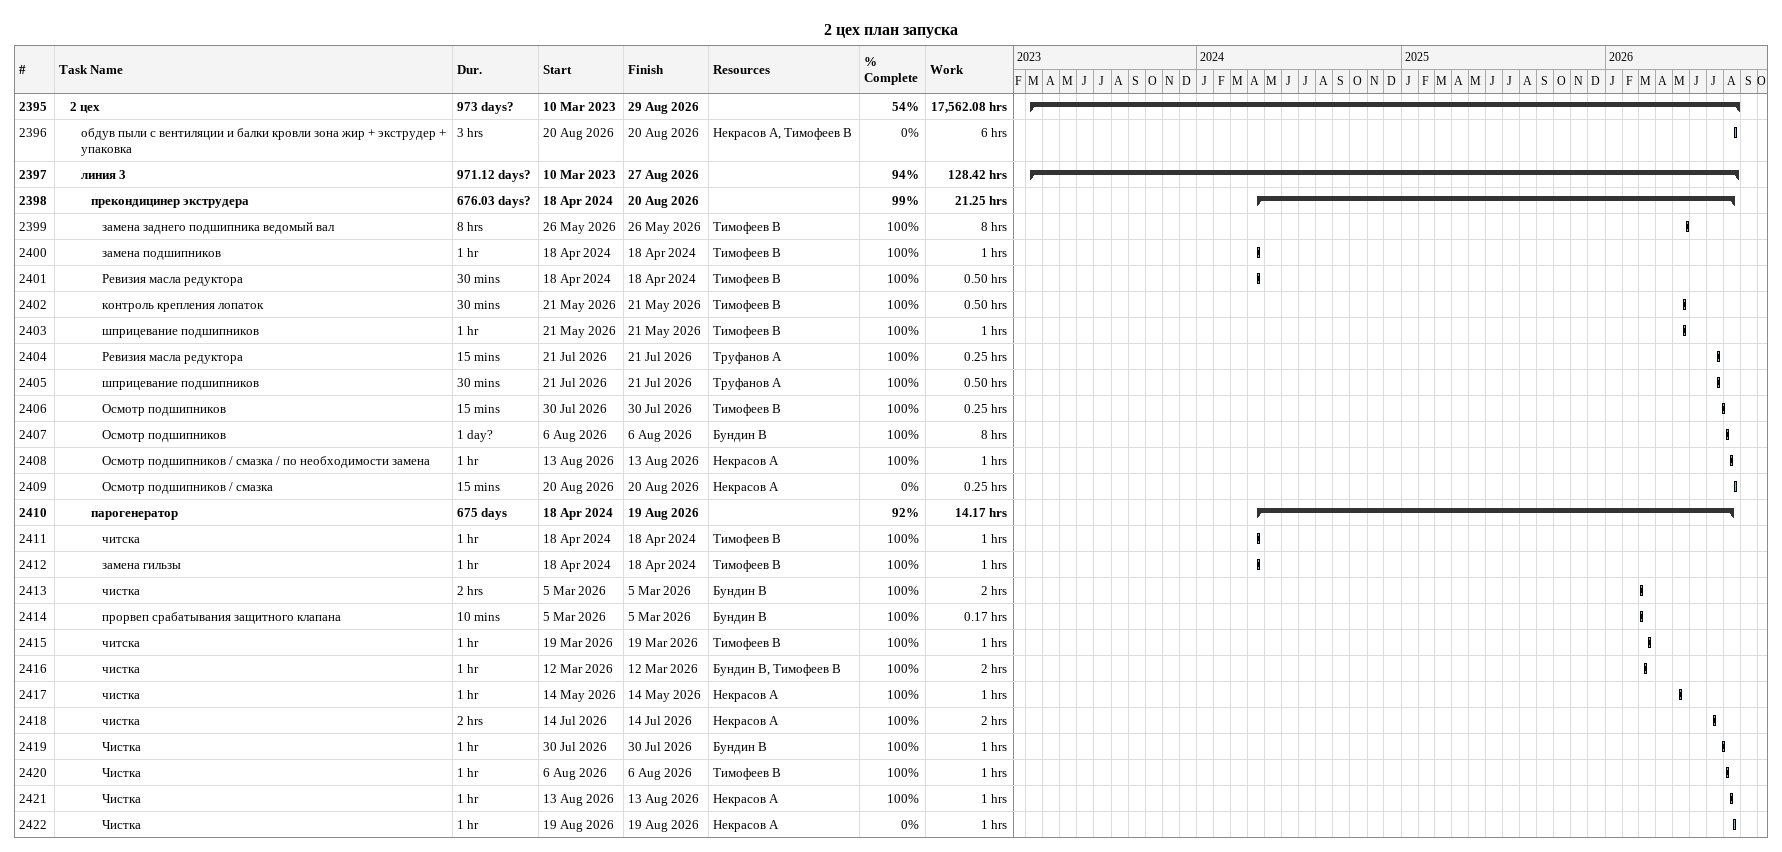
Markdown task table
2 цех план запуска

| ID | Level | Task | Duration | Start | Finish | Resources | % complete | Work (h) |
|---|---|---|---|---|---|---|---|---|
| 2395 | 2 | **2 цех** | 973d? | 2023-03-10 | 2026-08-29 |  | 54 | 17562.08 |
| 2396 | 3 | обдув пыли с вентиляции и балки кровли зона жир + экструдер + упаковка | 3h | 2026-08-20 | 2026-08-20 | Некрасов А, Тимофеев В | 0 | 6 |
| 2397 | 3 | **линия 3** | 971.12d? | 2023-03-10 | 2026-08-27 |  | 94 | 128.42 |
| 2398 | 4 | **прекондицинер экструдера** | 676.03d? | 2024-04-18 | 2026-08-20 |  | 99 | 21.25 |
| 2399 | 5 | замена заднего подшипника ведомый вал | 8h | 2026-05-26 | 2026-05-26 | Тимофеев В | 100 | 8 |
| 2400 | 5 | замена подшипников | 1h | 2024-04-18 | 2024-04-18 | Тимофеев В | 100 | 1 |
| 2401 | 5 | Ревизия масла редуктора | 30min | 2024-04-18 | 2024-04-18 | Тимофеев В | 100 | 0.50 |
| 2402 | 5 | контроль крепления лопаток | 30min | 2026-05-21 | 2026-05-21 | Тимофеев В | 100 | 0.50 |
| 2403 | 5 | шприцевание подшипников | 1h | 2026-05-21 | 2026-05-21 | Тимофеев В | 100 | 1 |
| 2404 | 5 | Ревизия масла редуктора | 15min | 2026-07-21 | 2026-07-21 | Труфанов А | 100 | 0.25 |
| 2405 | 5 | шприцевание подшипников | 30min | 2026-07-21 | 2026-07-21 | Труфанов А | 100 | 0.50 |
| 2406 | 5 | Осмотр подшипников | 15min | 2026-07-30 | 2026-07-30 | Тимофеев В | 100 | 0.25 |
| 2407 | 5 | Осмотр подшипников | 1d? | 2026-08-06 | 2026-08-06 | Бундин В | 100 | 8 |
| 2408 | 5 | Осмотр подшипников / смазка / по необходимости замена | 1h | 2026-08-13 | 2026-08-13 | Некрасов А | 100 | 1 |
| 2409 | 5 | Осмотр подшипников / смазка | 15min | 2026-08-20 | 2026-08-20 | Некрасов А | 0 | 0.25 |
| 2410 | 4 | **парогенератор** | 675d | 2024-04-18 | 2026-08-19 |  | 92 | 14.17 |
| 2411 | 5 | читска | 1h | 2024-04-18 | 2024-04-18 | Тимофеев В | 100 | 1 |
| 2412 | 5 | замена гильзы | 1h | 2024-04-18 | 2024-04-18 | Тимофеев В | 100 | 1 |
| 2413 | 5 | чистка | 2h | 2026-03-05 | 2026-03-05 | Бундин В | 100 | 2 |
| 2414 | 5 | прорвеп срабатывания защитного клапана | 10min | 2026-03-05 | 2026-03-05 | Бундин В | 100 | 0.17 |
| 2415 | 5 | читска | 1h | 2026-03-19 | 2026-03-19 | Тимофеев В | 100 | 1 |
| 2416 | 5 | чистка | 1h | 2026-03-12 | 2026-03-12 | Бундин В, Тимофеев В | 100 | 2 |
| 2417 | 5 | чистка | 1h | 2026-05-14 | 2026-05-14 | Некрасов А | 100 | 1 |
| 2418 | 5 | чистка | 2h | 2026-07-14 | 2026-07-14 | Некрасов А | 100 | 2 |
| 2419 | 5 | Чистка | 1h | 2026-07-30 | 2026-07-30 | Бундин В | 100 | 1 |
| 2420 | 5 | Чистка | 1h | 2026-08-06 | 2026-08-06 | Тимофеев В | 100 | 1 |
| 2421 | 5 | Чистка | 1h | 2026-08-13 | 2026-08-13 | Некрасов А | 100 | 1 |
| 2422 | 5 | Чистка | 1h | 2026-08-19 | 2026-08-19 | Некрасов А | 0 | 1 |
